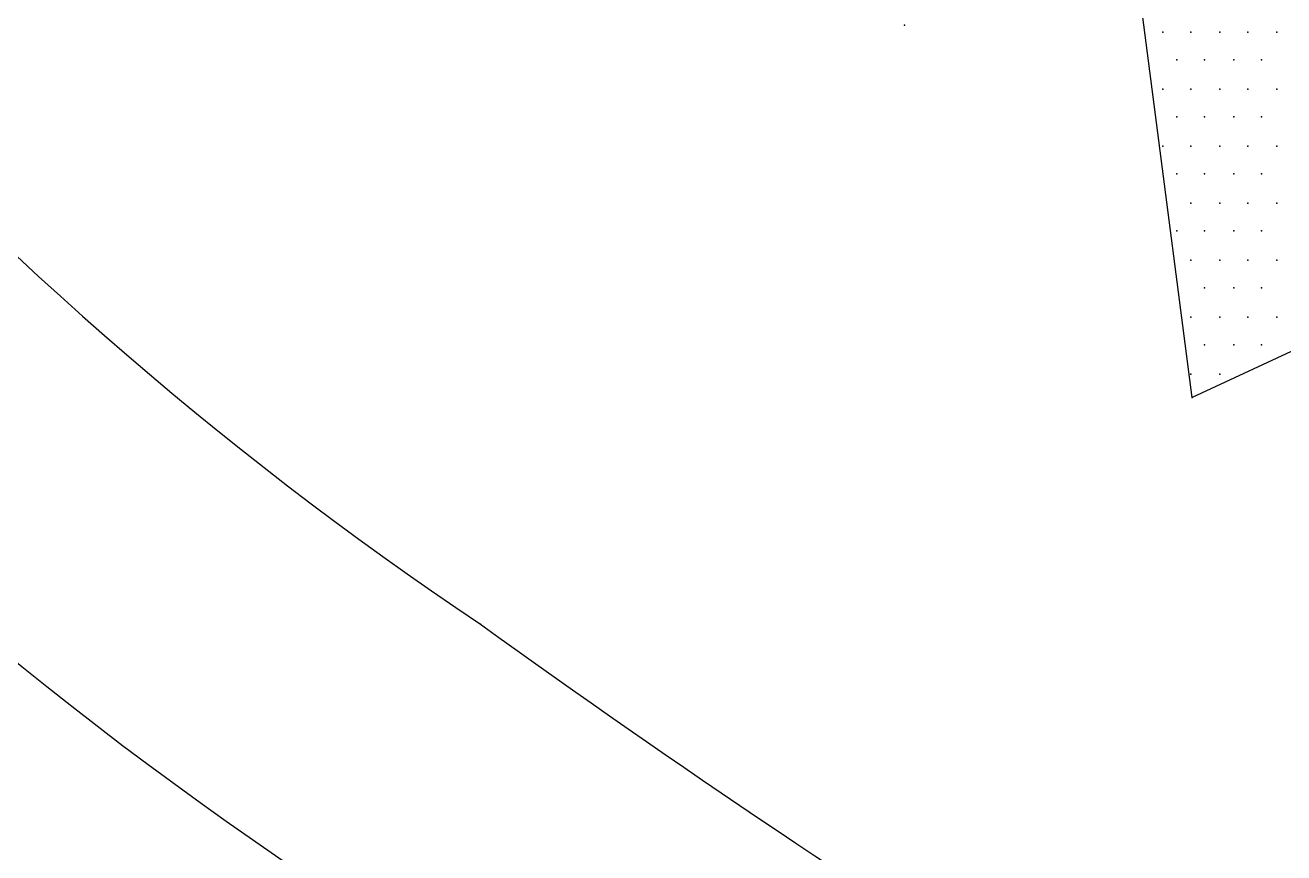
# Model space of a CAD drawing. Extents: x 180421 to 182279, y 668879 to 669787.
# Drawn here: x 181640.982 to 181645.762, y 669709.408 to 669712.551 of the extents above; entities that cross this region are included whole.
import ezdxf

# ---------------------------------------------------------------- set-up
doc = ezdxf.new("R2010")
doc.units = 0
doc.header["$LTSCALE"] = 2.5
doc.header["$MEASUREMENT"] = 0
doc.layers.add('KOTERET', color=1, linetype='CONTINUOUS')

msp = doc.modelspace()

# ---------------------------------------------------------------- linework, layer by layer
at = {"layer": 'KOTERET', "color": 1, "linetype": 'Continuous'}
for points in [[(181688.7952, 669737.3002, 0.06433), (181676.0537, 669740.8155, 0.055067), (181664.7321, 669741.1533, 0.081051), (181651.3572, 669738.4033, 0.05642), (181642.8858, 669734.0225, 0.170965), (181636.3725, 669726.4272, 0.076819), (181635.3802, 669721.9355, 0.118306), (181636.9689, 669715.0897, 0.129737), (181642.0465, 669709.3207, 0.070189), (181651.9853, 669704.0847, 0.047922), (181659.4381, 669702.1899, 0.049022), (181670.1052, 669701.4245, 0.072792), (181685.7075, 669704.127, 0.1248), (181695.9577, 669709.7324, 0.103709), (181701.5895, 669717.6971, 0.036886), (181702.0012, 669719.4442, 0.106536), (181701.7161, 669724.5693, 0.106243), (181696.6491, 669732.3071, 0.106919), (181688.7952, 669737.3002)], [(181659.6281, 669703.3352, 0.049045), (181670.0736, 669702.5857, 0.072972), (181685.3802, 669705.2459, 0.125195), (181695.1659, 669710.5821, 0.103069), (181700.5022, 669718.1035, 0.035565), (181700.8558, 669719.6289, 0.105225), (181700.613, 669724.2104, 0.105504), (181695.8363, 669731.4837, 0.107235), (181688.3729, 669736.2235, 0.064474), (181675.8901, 669739.6648, 0.055181), (181664.8007, 669739.9973, 0.081162), (181651.7742, 669737.3213, 0.05669), (181643.498, 669733.0354, 0.171614), (181637.4545, 669726.0102, 0.076301), (181636.5414, 669721.8932, 0.117637), (181638.0087, 669715.6122, 0.130118), (181642.7116, 669710.276, 0.070334), (181652.3812, 669705.1773, 0.047983), (181659.6281, 669703.3352)]]:
    msp.add_lwpolyline(points, format="xyb", dxfattribs=at)
at = {"layer": 'KOTERET', "color": 2, "linetype": 'Continuous'}
for points in [[(181645.414, 669711.1364), (181645.1184, 669713.4218)], [(181645.3031, 669712.5245), (181645.3031, 669712.5245)], [(181645.4087, 669712.5245), (181645.4087, 669712.5245)], [(181645.5196, 669712.5245), (181645.5196, 669712.5245)], [(181645.6251, 669712.5245), (181645.6251, 669712.5245)], [(181645.736, 669712.5245), (181645.736, 669712.5245)], [(181645.3559, 669712.4189), (181645.3559, 669712.4189)], [(181645.4615, 669712.4189), (181645.4615, 669712.4189)], [(181645.5723, 669712.4189), (181645.5723, 669712.4189)], [(181645.6779, 669712.4189), (181645.6779, 669712.4189)], [(181645.3031, 669712.3081), (181645.3031, 669712.3081)], [(181645.4087, 669712.3081), (181645.4087, 669712.3081)], [(181645.5196, 669712.3081), (181645.5196, 669712.3081)], [(181645.6251, 669712.3081), (181645.6251, 669712.3081)], [(181645.736, 669712.3081), (181645.736, 669712.3081)], [(181645.3559, 669712.2025), (181645.3559, 669712.2025)], [(181645.4615, 669712.2025), (181645.4615, 669712.2025)], [(181645.5723, 669712.2025), (181645.5723, 669712.2025)], [(181645.6779, 669712.2025), (181645.6779, 669712.2025)], [(181645.3031, 669712.0917), (181645.3031, 669712.0917)], [(181645.4087, 669712.0917), (181645.4087, 669712.0917)], [(181645.5196, 669712.0917), (181645.5196, 669712.0917)], [(181645.6251, 669712.0917), (181645.6251, 669712.0917)], [(181645.736, 669712.0917), (181645.736, 669712.0917)], [(181645.3559, 669711.9861), (181645.3559, 669711.9861)], [(181645.4615, 669711.9861), (181645.4615, 669711.9861)], [(181645.5723, 669711.9861), (181645.5723, 669711.9861)], [(181645.6779, 669711.9861), (181645.6779, 669711.9861)], [(181645.4087, 669711.8753), (181645.4087, 669711.8753)], [(181645.5196, 669711.8753), (181645.5196, 669711.8753)], [(181645.6251, 669711.8753), (181645.6251, 669711.8753)], [(181645.736, 669711.8753), (181645.736, 669711.8753)], [(181645.3559, 669711.7697), (181645.3559, 669711.7697)], [(181645.4615, 669711.7697), (181645.4615, 669711.7697)], [(181645.5723, 669711.7697), (181645.5723, 669711.7697)], [(181645.6779, 669711.7697), (181645.6779, 669711.7697)], [(181645.4087, 669711.6589), (181645.4087, 669711.6589)], [(181645.5196, 669711.6589), (181645.5196, 669711.6589)], [(181645.6251, 669711.6589), (181645.6251, 669711.6589)], [(181645.736, 669711.6589), (181645.736, 669711.6589)], [(181645.4615, 669711.5533), (181645.4615, 669711.5533)], [(181645.5723, 669711.5533), (181645.5723, 669711.5533)], [(181645.6779, 669711.5533), (181645.6779, 669711.5533)], [(181646.1635, 669711.4847), (181645.414, 669711.1364)], [(181645.4087, 669711.4425), (181645.4087, 669711.4425)], [(181645.5196, 669711.4425), (181645.5196, 669711.4425)], [(181645.6251, 669711.4425), (181645.6251, 669711.4425)], [(181645.736, 669711.4425), (181645.736, 669711.4425)], [(181645.4615, 669711.3369), (181645.4615, 669711.3369)], [(181645.5723, 669711.3369), (181645.5723, 669711.3369)], [(181645.6779, 669711.3369), (181645.6779, 669711.3369)], [(181645.4087, 669711.2261), (181645.4087, 669711.2261)], [(181645.5196, 669711.2261), (181645.5196, 669711.2261)]]:
    msp.add_lwpolyline(points, dxfattribs=at)
at = {"layer": 'KOTERET', "color": 1}
for p in [(181644.3214, 669712.5509), (181644.3214, 669712.5509), (181645.3031, 669712.5245), (181645.3031, 669712.5245), (181645.4087, 669712.5245), (181645.4087, 669712.5245), (181645.5196, 669712.5245), (181645.5196, 669712.5245), (181645.6251, 669712.5245), (181645.6251, 669712.5245), (181645.736, 669712.5245), (181645.736, 669712.5245), (181645.3559, 669712.4189), (181645.3559, 669712.4189), (181645.4615, 669712.4189), (181645.4615, 669712.4189), (181645.5723, 669712.4189), (181645.5723, 669712.4189), (181645.6779, 669712.4189), (181645.6779, 669712.4189), (181645.3031, 669712.3081), (181645.3031, 669712.3081), (181645.4087, 669712.3081), (181645.4087, 669712.3081), (181645.5196, 669712.3081), (181645.5196, 669712.3081), (181645.6251, 669712.3081), (181645.6251, 669712.3081), (181645.736, 669712.3081), (181645.736, 669712.3081), (181645.3559, 669712.2025), (181645.3559, 669712.2025), (181645.4615, 669712.2025), (181645.4615, 669712.2025), (181645.5723, 669712.2025), (181645.5723, 669712.2025), (181645.6779, 669712.2025), (181645.6779, 669712.2025), (181645.3031, 669712.0917), (181645.3031, 669712.0917), (181645.4087, 669712.0917), (181645.4087, 669712.0917), (181645.5196, 669712.0917), (181645.5196, 669712.0917), (181645.6251, 669712.0917), (181645.6251, 669712.0917), (181645.736, 669712.0917), (181645.736, 669712.0917), (181645.3559, 669711.9861), (181645.3559, 669711.9861), (181645.4615, 669711.9861), (181645.4615, 669711.9861), (181645.5723, 669711.9861), (181645.5723, 669711.9861), (181645.6779, 669711.9861), (181645.6779, 669711.9861), (181645.4087, 669711.8753), (181645.4087, 669711.8753), (181645.5196, 669711.8753), (181645.5196, 669711.8753), (181645.6251, 669711.8753), (181645.6251, 669711.8753), (181645.736, 669711.8753), (181645.736, 669711.8753), (181645.3559, 669711.7697), (181645.3559, 669711.7697), (181645.4615, 669711.7697), (181645.4615, 669711.7697), (181645.5723, 669711.7697), (181645.5723, 669711.7697), (181645.6779, 669711.7697), (181645.6779, 669711.7697), (181645.4087, 669711.6589), (181645.4087, 669711.6589), (181645.5196, 669711.6589), (181645.5196, 669711.6589), (181645.6251, 669711.6589), (181645.6251, 669711.6589), (181645.736, 669711.6589), (181645.736, 669711.6589), (181645.4615, 669711.5533), (181645.4615, 669711.5533), (181645.5723, 669711.5533), (181645.5723, 669711.5533), (181645.6779, 669711.5533), (181645.6779, 669711.5533), (181645.4087, 669711.4425), (181645.4087, 669711.4425), (181645.5196, 669711.4425), (181645.5196, 669711.4425), (181645.6251, 669711.4425), (181645.6251, 669711.4425), (181645.736, 669711.4425), (181645.736, 669711.4425), (181645.4615, 669711.3369), (181645.4615, 669711.3369), (181645.5723, 669711.3369), (181645.5723, 669711.3369), (181645.6779, 669711.3369), (181645.6779, 669711.3369), (181645.4087, 669711.2261), (181645.4087, 669711.2261), (181645.5196, 669711.2261), (181645.5196, 669711.2261), (181645.414, 669711.1364), (181645.414, 669711.1364), (181642.7116, 669710.276)]:
    msp.add_point(p, dxfattribs=at)

doc.saveas('drawing.dxf')
